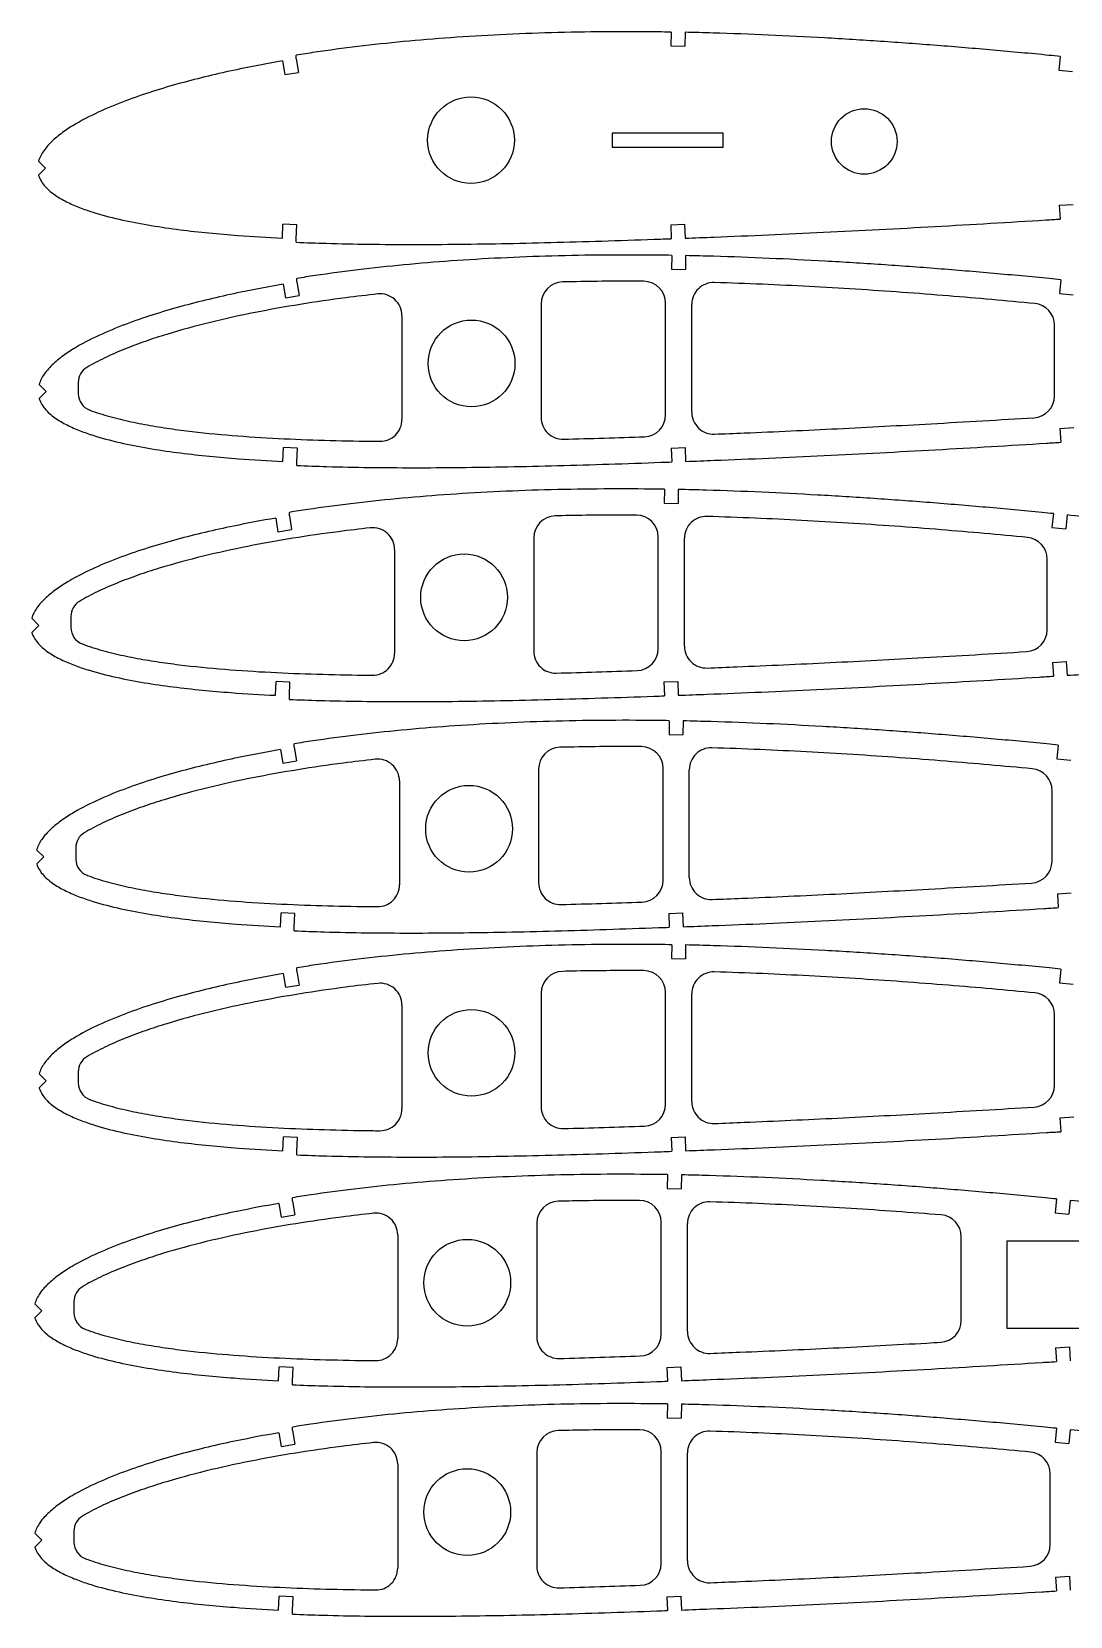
# Model space of a CAD drawing. Header units: millimetres. Extents: x 1 to 808, y 0 to 705.
# Drawn here: x 3.1 to 240.8, y 342.1 to 705 of the extents above; entities that cross this region are included whole.
import ezdxf

# ---------------------------------------------------------------- set-up
doc = ezdxf.new("R2010")
doc.units = ezdxf.units.MM

msp = doc.modelspace()

# ---------------------------------------------------------------- linework, layer by layer
at = {"color": 7, "linetype": 'Continuous', "lineweight": 25}
for p, q in [((149.49, 704.88), (149.43, 701.71)), ((152.66, 704.83), (152.6, 701.65)), ((149.43, 701.71), (152.6, 701.65)), ((60.53, 698.27), (61.05, 695.14)), ((63.66, 698.79), (63.66, 699.6)), ((63.66, 698.79), (64.18, 695.66)), ((238.51, 699.3), (238.2, 696.14)), ((61.05, 695.14), (64.18, 695.66)), ((238.2, 696.14), (241.35, 695.83)), ((161.36, 681.72), (135.96, 681.72)), ((135.96, 681.72), (135.96, 678.54)), ((135.96, 678.54), (161.36, 678.54)), ((161.36, 678.54), (161.36, 681.72)), ((4.69, 675.33), (6.31, 673.72)), ((6.31, 673.72), (4.7, 672.09)), ((238.31, 665.25), (241.48, 665.44)), ((238.31, 665.25), (238.51, 662.08)), ((60.49, 657.7), (60.62, 660.87)), ((63.8, 660.73), (60.62, 660.87)), ((63.66, 657.56), (63.8, 660.73)), ((149.37, 660.75), (152.54, 660.87)), ((149.37, 660.75), (149.49, 657.58)), ((152.54, 660.87), (152.66, 657.7)), ((63.66, 656.76), (63.66, 657.56)), ((149.61, 653.76), (149.55, 650.59)), ((152.78, 653.7), (152.73, 650.53)), ((149.55, 650.59), (152.73, 650.53)), ((60.65, 647.15), (61.17, 644.02)), ((63.78, 647.67), (63.78, 648.48)), ((63.78, 647.67), (64.3, 644.54)), ((238.64, 648.18), (238.32, 645.02)), ((61.17, 644.02), (64.3, 644.54)), ((119.71, 642.67), (119.71, 616.66)), ((148.2, 617.24), (148.2, 642.83)), ((154.2, 617.83), (154.2, 642.54)), ((238.32, 645.02), (241.48, 644.7)), ((87.86, 639.95), (87.86, 616.18)), ((237.22, 621.58), (237.22, 637.76)), ((4.81, 624.2), (6.43, 622.59)), ((13.78, 624.67), (13.78, 622.09)), ((6.43, 622.59), (4.82, 620.97)), ((238.44, 614.12), (241.61, 614.32)), ((238.44, 614.12), (238.63, 610.96)), ((60.61, 606.58), (60.75, 609.75)), ((63.92, 609.61), (60.75, 609.75)), ((63.78, 606.44), (63.92, 609.61)), ((149.49, 609.63), (152.67, 609.75)), ((149.49, 609.63), (149.61, 606.46)), ((152.67, 609.75), (152.78, 606.58)), ((63.78, 605.64), (63.78, 606.44)), ((147.92, 600.2), (147.86, 597.03)), ((151.09, 600.15), (151.04, 596.97)), ((147.86, 597.03), (151.04, 596.97)), ((58.96, 593.59), (59.48, 590.46)), ((62.09, 594.12), (62.09, 594.92)), ((62.09, 594.12), (62.61, 590.98)), ((236.95, 594.62), (236.63, 591.47)), ((236.63, 591.47), (239.79, 591.15)), ((240.11, 594.31), (239.79, 591.15)), ((59.48, 590.46), (62.61, 590.98)), ((118.02, 589.11), (118.02, 563.1)), ((146.51, 563.68), (146.51, 589.27)), ((152.51, 564.27), (152.51, 588.98)), ((86.17, 586.4), (86.17, 562.62)), ((235.53, 568.02), (235.53, 584.2)), ((3.12, 570.65), (4.74, 569.04)), ((12.09, 571.11), (12.09, 568.53)), ((4.74, 569.04), (3.13, 567.41)), ((236.75, 560.57), (239.91, 560.77)), ((236.75, 560.57), (236.94, 557.4)), ((239.91, 560.77), (240.11, 557.6)), ((58.92, 553.02), (59.06, 556.19)), ((62.23, 556.05), (59.06, 556.19)), ((62.09, 552.88), (62.23, 556.05)), ((147.8, 556.08), (150.97, 556.19)), ((147.8, 556.08), (147.92, 552.9)), ((150.97, 556.19), (151.09, 553.02)), ((62.09, 552.09), (62.09, 552.88)), ((149.05, 547.21), (148.99, 544.04)), ((152.22, 547.16), (152.16, 543.98)), ((63.22, 541.12), (63.22, 541.93)), ((63.22, 541.12), (63.74, 537.99)), ((148.99, 544.04), (152.16, 543.98)), ((238.08, 541.63), (237.76, 538.47)), ((60.09, 540.6), (60.61, 537.47)), ((60.61, 537.47), (63.74, 537.99)), ((237.76, 538.47), (240.92, 538.15)), ((87.29, 533.41), (87.29, 509.63)), ((119.14, 536.12), (119.14, 510.11)), ((147.63, 510.69), (147.63, 536.28)), ((153.63, 511.28), (153.63, 535.99)), ((236.65, 515.03), (236.65, 531.21)), ((4.25, 517.65), (5.87, 516.04)), ((5.87, 516.04), (4.26, 514.42)), ((13.22, 518.12), (13.22, 515.54)), ((237.87, 507.58), (241.04, 507.77)), ((237.87, 507.58), (238.07, 504.41)), ((60.05, 500.03), (60.18, 503.2)), ((63.36, 503.06), (60.18, 503.2)), ((63.22, 499.89), (63.36, 503.06)), ((148.93, 503.08), (152.1, 503.2)), ((148.93, 503.08), (149.05, 499.91)), ((152.1, 503.2), (152.22, 500.03)), ((63.22, 499.09), (63.22, 499.89)), ((149.61, 495.91), (149.55, 492.74)), ((152.78, 495.85), (152.73, 492.68)), ((63.78, 489.82), (63.78, 490.63)), ((149.55, 492.74), (152.73, 492.68)), ((238.64, 490.33), (238.32, 487.17)), ((60.65, 489.3), (61.17, 486.17)), ((61.17, 486.17), (64.3, 486.69)), ((63.78, 489.82), (64.3, 486.69)), ((238.32, 487.17), (241.48, 486.85)), ((119.71, 484.82), (119.71, 458.81)), ((148.2, 459.39), (148.2, 484.98)), ((154.2, 459.98), (154.2, 484.69)), ((87.86, 482.1), (87.86, 458.33)), ((237.22, 463.73), (237.22, 479.91)), ((4.81, 466.35), (6.43, 464.74)), ((6.43, 464.74), (4.82, 463.12)), ((13.78, 466.81), (13.78, 464.24)), ((238.44, 456.27), (241.61, 456.47)), ((238.44, 456.27), (238.63, 453.1)), ((60.61, 448.73), (60.75, 451.89)), ((63.92, 451.76), (60.75, 451.89)), ((63.78, 448.59), (63.92, 451.76)), ((149.49, 451.78), (152.67, 451.9)), ((149.49, 451.78), (149.61, 448.61)), ((152.67, 451.9), (152.78, 448.73)), ((63.78, 447.79), (63.78, 448.59)), ((148.63, 443.27), (148.57, 440.09)), ((151.8, 443.21), (151.74, 440.04)), ((148.57, 440.09), (151.74, 440.04)), ((59.67, 436.66), (60.19, 433.53)), ((62.8, 437.18), (62.8, 437.98)), ((62.8, 437.18), (63.32, 434.05)), ((237.66, 437.69), (237.34, 434.53)), ((240.82, 437.37), (240.5, 434.21)), ((60.19, 433.53), (63.32, 434.05)), ((118.73, 432.18), (118.73, 406.17)), ((147.21, 406.75), (147.21, 432.34)), ((153.21, 407.33), (153.21, 432.05)), ((237.34, 434.53), (240.5, 434.21)), ((86.88, 429.46), (86.88, 405.69)), ((215.88, 409.89), (215.88, 429.06)), ((226.3, 428.08), (226.3, 408.08)), ((226.3, 428.08), (267.3, 428.08)), ((3.83, 413.71), (5.45, 412.1)), ((12.8, 414.17), (12.8, 411.6)), ((5.45, 412.1), (3.84, 410.48)), ((226.3, 408.08), (267.3, 408.08)), ((237.45, 403.63), (240.62, 403.83)), ((237.45, 403.63), (237.65, 400.46)), ((240.62, 403.83), (240.82, 400.66)), ((59.63, 396.09), (59.76, 399.25)), ((62.94, 399.12), (59.76, 399.25)), ((148.51, 399.14), (151.68, 399.26)), ((148.51, 399.14), (148.63, 395.97)), ((151.68, 399.26), (151.8, 396.09)), ((62.8, 395.94), (62.94, 399.12)), ((62.8, 395.15), (62.8, 395.94)), ((148.63, 390.76), (148.57, 387.58)), ((151.8, 390.7), (151.74, 387.53)), ((62.8, 384.67), (62.8, 385.47)), ((62.8, 384.67), (63.32, 381.54)), ((148.57, 387.58), (151.74, 387.53)), ((237.66, 385.18), (237.34, 382.02)), ((240.82, 384.86), (240.5, 381.7)), ((59.67, 384.15), (60.19, 381.01)), ((60.19, 381.01), (63.32, 381.54)), ((237.34, 382.02), (240.5, 381.7)), ((118.73, 379.66), (118.73, 353.65)), ((147.21, 354.23), (147.21, 379.83)), ((153.21, 354.82), (153.21, 379.53)), ((86.88, 376.95), (86.88, 353.17)), ((236.24, 358.58), (236.24, 374.75)), ((3.83, 361.2), (5.45, 359.59)), ((5.45, 359.59), (3.84, 357.96)), ((12.8, 361.66), (12.8, 359.08)), ((237.45, 351.12), (240.62, 351.32)), ((237.45, 351.12), (237.65, 347.95)), ((240.62, 351.32), (240.82, 348.15)), ((59.63, 343.57), (59.76, 346.74)), ((62.94, 346.6), (59.76, 346.74)), ((62.8, 343.43), (62.94, 346.6)), ((148.51, 346.63), (151.68, 346.75)), ((148.51, 346.63), (148.63, 343.45)), ((151.68, 346.75), (151.8, 343.57)), ((62.8, 342.64), (62.8, 343.43))]:
    msp.add_line(p, q, dxfattribs=at)
for centre, radius in [((103.66, 680.13), 9.92), ((193.66, 679.84), 7.5), ((103.78, 629.01), 9.93), ((102.09, 575.45), 9.93), ((103.22, 522.46), 9.93), ((103.78, 471.16), 9.92), ((102.8, 418.51), 9.93), ((102.8, 366), 9.92)]:
    msp.add_circle(centre, radius, dxfattribs=at)
for centre, radius, start, end in [((124.71, 642.67), 5, 91.3853, 180), ((143.2, 642.83), 5, 0, 89.6503), ((159.2, 642.54), 5, 88.2972, 180), ((82.86, 639.95), 5, 0, 96.3372), ((232.22, 637.76), 5, 0, 84.5284), ((17.78, 624.67), 4, 121.013, 180), ((17.78, 622.09), 4, 180, 249.0961), ((232.22, 621.58), 5, 273.4985, 0), ((143.2, 617.24), 5, 271.9842, 0), ((159.2, 617.83), 5, 180, 272.2436), ((82.86, 616.18), 5, 269.4387, 0), ((124.71, 616.66), 5, 180, 271.5568), ((123.02, 589.11), 5, 91.3853, 180), ((141.51, 589.27), 5, 0, 89.6503), ((157.51, 588.98), 5, 88.2972, 180), ((81.17, 586.4), 5, 0, 96.3372), ((230.53, 584.2), 5, 0, 84.5284), ((16.09, 571.11), 4, 121.013, 180), ((16.09, 568.53), 4, 180, 249.0961), ((230.53, 568.02), 5, 273.4985, 0), ((81.17, 562.62), 5, 269.4387, 0), ((123.02, 563.1), 5, 180, 271.5568), ((141.51, 563.68), 5, 271.9842, 0), ((157.51, 564.27), 5, 180, 272.2436), ((124.14, 536.12), 5, 91.3853, 180), ((142.63, 536.28), 5, 0, 89.6503), ((158.63, 535.99), 5, 88.2972, 180), ((82.29, 533.41), 5, 0, 96.3372), ((231.65, 531.21), 5, 0, 84.5284), ((17.22, 518.12), 4, 121.013, 180), ((17.22, 515.54), 4, 180, 249.0961), ((231.65, 515.03), 5, 273.4985, 0), ((82.29, 509.63), 5, 269.4387, 0), ((124.14, 510.11), 5, 180, 271.5568), ((142.63, 510.69), 5, 271.9842, 0), ((158.63, 511.28), 5, 180, 272.2436), ((143.2, 484.98), 5, 0, 89.6503), ((82.86, 482.1), 5, 0, 96.3372), ((124.71, 484.82), 5, 91.3853, 180), ((159.2, 484.69), 5, 88.2972, 180), ((232.22, 479.91), 5, 0, 84.5284), ((17.78, 466.81), 4, 121.013, 180), ((17.78, 464.24), 4, 180, 249.0961), ((232.22, 463.73), 5, 273.4985, 0), ((82.86, 458.33), 5, 269.4387, 0), ((124.71, 458.81), 5, 180, 271.5568), ((143.2, 459.39), 5, 271.9842, 0), ((159.2, 459.98), 5, 180, 272.2436), ((123.73, 432.18), 5, 91.3853, 180), ((142.21, 432.34), 5, 0, 89.6503), ((158.21, 432.05), 5, 88.2972, 180), ((81.88, 429.46), 5, 0, 96.3372), ((210.88, 429.06), 5, 0, 85.4236), ((16.8, 414.17), 4, 121.013, 180), ((16.8, 411.6), 4, 180, 249.0961), ((142.21, 406.75), 5, 271.9842, 0), ((158.21, 407.33), 5, 180, 272.2436), ((210.88, 409.89), 5, 273.2564, 0), ((81.88, 405.69), 5, 269.4387, 0), ((123.73, 406.17), 5, 180, 271.5568), ((123.73, 379.66), 5, 91.3853, 180), ((142.21, 379.83), 5, 0, 89.6503), ((81.88, 376.95), 5, 0, 96.3372), ((158.21, 379.53), 5, 88.2972, 180), ((231.24, 374.75), 5, 0, 84.5284), ((16.8, 361.66), 4, 121.013, 180), ((16.8, 359.08), 4, 180, 249.0961), ((231.24, 358.58), 5, 273.4985, 0), ((81.88, 353.17), 5, 269.4387, 0), ((123.73, 353.65), 5, 180, 271.5568), ((142.21, 354.23), 5, 271.9842, 0), ((158.21, 354.82), 5, 180, 272.2436)]:
    msp.add_arc(centre, radius, start, end, dxfattribs=at)
for points, knots in [([(149.49, 704.88), (148.48, 704.9), (143.36, 704.97), (134.22, 704.98), (122.17, 704.77), (110.47, 704.33), (99.15, 703.65), (88.29, 702.75), (77.91, 701.64), (69.75, 700.55), (65.07, 699.83), (63.66, 699.6)], [0.314042, 0.314042, 0.314042, 0.314042, 0.317731, 0.3328573, 0.3476314, 0.3619949, 0.3758904, 0.3892628, 0.4020607, 0.4142353, 0.4194806, 0.4194806, 0.4194806, 0.4194806]), ([(238.51, 699.3), (237.65, 699.39), (232.54, 699.9), (223.14, 700.77), (210.3, 701.84), (197.43, 702.78), (184.58, 703.58), (171.79, 704.22), (161.16, 704.63), (154.79, 704.78), (152.66, 704.83)], [0.2047656, 0.2047656, 0.2047656, 0.2047656, 0.2079495, 0.2236526, 0.2394488, 0.2552737, 0.271062, 0.286749, 0.3023145, 0.3101536, 0.3101536, 0.3101536, 0.3101536]), ([(60.53, 698.27), (57.29, 697.72), (51.88, 696.7), (44.35, 695.04), (37.89, 693.41), (31.51, 691.56), (25.21, 689.43), (19.07, 686.96), (14.14, 684.49), (10.45, 682.14), (7.9, 680.12), (5.83, 677.87), (4.93, 676.16), (4.69, 675.33)], [0.42353543, 0.42353543, 0.42353543, 0.42353543, 0.43562527, 0.44380448, 0.4519837, 0.46016291, 0.46834212, 0.47652133, 0.48470054, 0.48879014, 0.49287975, 0.49696936, 0.50053246, 0.50053246, 0.50053246, 0.50053246]), ([(4.7, 672.09), (4.7, 672.08), (5, 671.13), (6.11, 669.39), (8.59, 667.39), (11.42, 665.81), (14.44, 664.54), (18.6, 663.13), (23.95, 661.78), (30.48, 660.55), (37.06, 659.6), (43.68, 658.87), (51.49, 658.2), (57.09, 657.87), (60.49, 657.7)], [0.50509214, 0.50509214, 0.50509214, 0.50509214, 0.50514857, 0.50923817, 0.51332778, 0.51741738, 0.52150699, 0.52559659, 0.5337758, 0.54195501, 0.55013423, 0.55831344, 0.56649265, 0.57899515, 0.57899515, 0.57899515, 0.57899515]), ([(152.66, 657.7), (154.86, 657.78), (161.22, 658.03), (171.79, 658.45), (184.39, 659.03), (197.1, 659.67), (209.83, 660.37), (222.55, 661.1), (232.1, 661.68), (237.42, 662.01), (238.51, 662.08)], [0.6919612, 0.6919612, 0.6919612, 0.6919612, 0.700055, 0.7153339, 0.7308256, 0.7464236, 0.7620645, 0.7776851, 0.7932212, 0.7972414, 0.7972414, 0.7972414, 0.7972414]), ([(63.66, 656.76), (65.95, 656.67), (71.47, 656.48), (80.37, 656.3), (90.52, 656.24), (101.11, 656.3), (112.11, 656.47), (123.47, 656.74), (135.16, 657.08), (143.87, 657.38), (148.67, 657.55), (149.49, 657.58)], [0.5829305, 0.5829305, 0.5829305, 0.5829305, 0.5913647, 0.603208, 0.6156469, 0.6286346, 0.642124, 0.6560641, 0.6704028, 0.6850851, 0.6880728, 0.6880728, 0.6880728, 0.6880728]), ([(149.61, 653.76), (148.61, 653.78), (143.49, 653.84), (134.34, 653.86), (122.3, 653.65), (110.59, 653.2), (99.28, 652.53), (88.41, 651.63), (78.03, 650.51), (69.88, 649.43), (65.19, 648.7), (63.78, 648.48)], [0.314042, 0.314042, 0.314042, 0.314042, 0.317731, 0.3328573, 0.3476314, 0.3619949, 0.3758904, 0.3892628, 0.4020607, 0.4142353, 0.4194806, 0.4194806, 0.4194806, 0.4194806]), ([(238.64, 648.18), (237.78, 648.27), (232.66, 648.77), (223.26, 649.65), (210.43, 650.72), (197.56, 651.66), (184.71, 652.46), (171.92, 653.1), (161.29, 653.5), (154.92, 653.66), (152.78, 653.7)], [0.2047656, 0.2047656, 0.2047656, 0.2047656, 0.2079495, 0.2236526, 0.2394488, 0.2552737, 0.271062, 0.286749, 0.3023145, 0.3101536, 0.3101536, 0.3101536, 0.3101536]), ([(60.65, 647.15), (57.42, 646.6), (52.01, 645.58), (44.47, 643.91), (38.02, 642.29), (31.63, 640.43), (25.34, 638.31), (19.19, 635.83), (14.26, 633.37), (10.58, 631.02), (8.03, 629), (5.95, 626.75), (5.05, 625.03), (4.81, 624.2)], [0.42353543, 0.42353543, 0.42353543, 0.42353543, 0.43562527, 0.44380448, 0.4519837, 0.46016291, 0.46834212, 0.47652133, 0.48470054, 0.48879014, 0.49287975, 0.49696936, 0.50053246, 0.50053246, 0.50053246, 0.50053246]), ([(143.23, 647.83), (138.1, 647.86), (131.88, 647.83), (125.67, 647.69), (124.59, 647.67)], [0.3218142, 0.3218142, 0.3218142, 0.3218142, 0.34084465, 0.3448663, 0.3448663, 0.3448663, 0.3448663]), ([(232.7, 642.73), (226.12, 643.36), (212.45, 644.57), (191.68, 646.07), (173.79, 647.03), (163.02, 647.43), (159.35, 647.54)], [0.21137482, 0.21137482, 0.21137482, 0.21137482, 0.23574276, 0.26201823, 0.28829371, 0.30189966, 0.30189966, 0.30189966, 0.30189966]), ([(82.31, 644.92), (79.87, 644.65), (73.95, 643.94), (64.57, 642.58), (54.22, 640.74), (43.99, 638.5), (35.63, 636.23), (29.11, 634.1), (24.35, 632.33), (19.82, 630.35), (17.01, 628.87), (15.72, 628.09)], [0.39740659, 0.39740659, 0.39740659, 0.39740659, 0.40653334, 0.41967107, 0.43280881, 0.44594655, 0.45908428, 0.46565315, 0.47222202, 0.47879089, 0.48516569, 0.48516569, 0.48516569, 0.48516569]), ([(4.82, 620.97), (4.83, 620.96), (5.12, 620.01), (6.23, 618.27), (8.71, 616.26), (11.55, 614.69), (14.57, 613.42), (18.73, 612.01), (24.08, 610.65), (30.6, 609.42), (37.19, 608.48), (43.8, 607.75), (51.61, 607.08), (57.22, 606.74), (60.61, 606.58)], [0.50509214, 0.50509214, 0.50509214, 0.50509214, 0.50514857, 0.50923817, 0.51332778, 0.51741738, 0.52150699, 0.52559659, 0.5337758, 0.54195501, 0.55013423, 0.55831344, 0.56649265, 0.57899515, 0.57899515, 0.57899515, 0.57899515]), ([(16.36, 618.35), (16.38, 618.34), (17.12, 618.06), (19.4, 617.27), (23.37, 616.18), (28.34, 615.13), (33.41, 614.27), (40.28, 613.33), (48.98, 612.48), (59.51, 611.8), (70.1, 611.39), (77.88, 611.23), (82.12, 611.19), (82.81, 611.18)], [0.52139464, 0.52139464, 0.52139464, 0.52139464, 0.52148853, 0.52477297, 0.53134184, 0.5379107, 0.54447957, 0.55104844, 0.56418618, 0.57732391, 0.59046165, 0.60359939, 0.6061677, 0.6061677, 0.6061677, 0.6061677]), ([(159.39, 612.83), (161.66, 612.92), (171.06, 613.3), (187.57, 614.04), (209.69, 615.23), (224.67, 616.11), (232.52, 616.59)], [0.70034653, 0.70034653, 0.70034653, 0.70034653, 0.70870128, 0.73497675, 0.76125223, 0.79019245, 0.79019245, 0.79019245, 0.79019245]), ([(152.78, 606.58), (154.99, 606.66), (161.34, 606.9), (171.91, 607.33), (184.52, 607.91), (197.22, 608.55), (209.96, 609.25), (222.67, 609.98), (232.23, 610.56), (237.54, 610.89), (238.63, 610.96)], [0.6919612, 0.6919612, 0.6919612, 0.6919612, 0.700055, 0.7153339, 0.7308256, 0.7464236, 0.7620645, 0.7776851, 0.7932212, 0.7972414, 0.7972414, 0.7972414, 0.7972414]), ([(63.78, 605.64), (66.08, 605.55), (71.59, 605.36), (80.5, 605.18), (90.64, 605.12), (101.23, 605.18), (112.23, 605.35), (123.6, 605.61), (135.29, 605.96), (143.99, 606.26), (148.8, 606.43), (149.61, 606.46)], [0.5829305, 0.5829305, 0.5829305, 0.5829305, 0.5913647, 0.603208, 0.6156469, 0.6286346, 0.642124, 0.6560641, 0.6704028, 0.6850851, 0.6880728, 0.6880728, 0.6880728, 0.6880728]), ([(147.92, 600.2), (146.91, 600.22), (141.79, 600.29), (132.65, 600.3), (120.6, 600.09), (108.9, 599.65), (97.59, 598.97), (86.72, 598.07), (76.34, 596.96), (68.19, 595.87), (63.5, 595.15), (62.09, 594.92)], [0.314042, 0.314042, 0.314042, 0.314042, 0.317731, 0.3328573, 0.3476314, 0.3619949, 0.3758904, 0.3892628, 0.4020607, 0.4142353, 0.4194806, 0.4194806, 0.4194806, 0.4194806]), ([(236.95, 594.62), (236.09, 594.71), (230.97, 595.22), (221.57, 596.09), (208.73, 597.16), (195.86, 598.1), (183.01, 598.9), (170.23, 599.54), (159.59, 599.95), (153.23, 600.11), (151.09, 600.15)], [0.2047656, 0.2047656, 0.2047656, 0.2047656, 0.2079495, 0.2236526, 0.2394488, 0.2552737, 0.271062, 0.286749, 0.3023145, 0.3101536, 0.3101536, 0.3101536, 0.3101536]), ([(58.96, 593.59), (55.72, 593.04), (50.32, 592.02), (42.78, 590.36), (36.33, 588.73), (29.94, 586.88), (23.65, 584.75), (17.5, 582.28), (12.57, 579.81), (8.89, 577.46), (6.34, 575.44), (4.26, 573.19), (3.36, 571.48), (3.12, 570.65)], [0.42353543, 0.42353543, 0.42353543, 0.42353543, 0.43562527, 0.44380448, 0.4519837, 0.46016291, 0.46834212, 0.47652133, 0.48470054, 0.48879014, 0.49287975, 0.49696936, 0.50053246, 0.50053246, 0.50053246, 0.50053246]), ([(141.54, 594.27), (136.4, 594.31), (130.19, 594.27), (123.98, 594.14), (122.9, 594.11)], [0.3218142, 0.3218142, 0.3218142, 0.3218142, 0.34084465, 0.3448663, 0.3448663, 0.3448663, 0.3448663]), ([(231, 589.18), (224.43, 589.81), (210.76, 591.02), (189.99, 592.52), (172.09, 593.47), (161.33, 593.87), (157.65, 593.98)], [0.21137482, 0.21137482, 0.21137482, 0.21137482, 0.23574276, 0.26201823, 0.28829371, 0.30189966, 0.30189966, 0.30189966, 0.30189966]), ([(344.63, 580), (342.07, 580.43), (336.27, 581.41), (327.05, 582.91), (316.81, 584.51), (306.09, 586.11), (294.94, 587.7), (283.4, 589.26), (271.52, 590.78), (259.35, 592.23), (248.84, 593.4), (242.4, 594.07), (240.11, 594.31)], [0.0716548, 0.0716548, 0.0716548, 0.0716548, 0.0811828, 0.0932621, 0.1059726, 0.1192627, 0.1330762, 0.1473568, 0.162046, 0.1770824, 0.1924049, 0.2008773, 0.2008773, 0.2008773, 0.2008773]), ([(80.61, 591.37), (78.18, 591.1), (72.26, 590.39), (62.88, 589.03), (52.53, 587.18), (42.3, 584.94), (33.94, 582.67), (27.42, 580.55), (22.66, 578.77), (18.13, 576.8), (15.32, 575.31), (14.03, 574.54)], [0.39740659, 0.39740659, 0.39740659, 0.39740659, 0.40653334, 0.41967107, 0.43280881, 0.44594655, 0.45908428, 0.46565315, 0.47222202, 0.47879089, 0.48516569, 0.48516569, 0.48516569, 0.48516569]), ([(3.13, 567.41), (3.13, 567.4), (3.43, 566.45), (4.54, 564.71), (7.02, 562.71), (9.86, 561.14), (12.88, 559.86), (17.04, 558.45), (22.39, 557.1), (28.91, 555.87), (35.5, 554.92), (42.11, 554.19), (49.92, 553.52), (55.53, 553.19), (58.92, 553.02)], [0.50509214, 0.50509214, 0.50509214, 0.50509214, 0.50514857, 0.50923817, 0.51332778, 0.51741738, 0.52150699, 0.52559659, 0.5337758, 0.54195501, 0.55013423, 0.55831344, 0.56649265, 0.57899515, 0.57899515, 0.57899515, 0.57899515]), ([(14.66, 564.8), (14.69, 564.79), (15.43, 564.5), (17.7, 563.71), (21.68, 562.63), (26.64, 561.57), (31.72, 560.71), (38.59, 559.78), (47.28, 558.92), (57.82, 558.25), (68.41, 557.83), (76.18, 557.68), (80.42, 557.63), (81.12, 557.62)], [0.52139464, 0.52139464, 0.52139464, 0.52139464, 0.52148853, 0.52477297, 0.53134184, 0.5379107, 0.54447957, 0.55104844, 0.56418618, 0.57732391, 0.59046165, 0.60359939, 0.6061677, 0.6061677, 0.6061677, 0.6061677]), ([(157.7, 559.27), (159.97, 559.36), (169.37, 559.74), (185.88, 560.49), (208, 561.67), (222.98, 562.55), (230.83, 563.03)], [0.70034653, 0.70034653, 0.70034653, 0.70034653, 0.70870128, 0.73497675, 0.76125223, 0.79019245, 0.79019245, 0.79019245, 0.79019245]), ([(240.11, 557.6), (242.14, 557.72), (248.3, 558.11), (258.5, 558.77), (270.63, 559.57), (282.48, 560.36), (294.01, 561.14), (305.17, 561.91), (315.91, 562.66), (325.95, 563.36), (332.39, 563.82), (335.41, 564.04)], [0.8011298, 0.8011298, 0.8011298, 0.8011298, 0.8086097, 0.8237868, 0.8386904, 0.8532584, 0.8674312, 0.8811492, 0.8943553, 0.9069945, 0.9181103, 0.9181103, 0.9181103, 0.9181103]), ([(151.09, 553.02), (153.29, 553.1), (159.65, 553.35), (170.22, 553.77), (182.83, 554.35), (195.53, 554.99), (208.27, 555.69), (220.98, 556.42), (230.54, 557), (235.85, 557.33), (236.94, 557.4)], [0.6919612, 0.6919612, 0.6919612, 0.6919612, 0.700055, 0.7153339, 0.7308256, 0.7464236, 0.7620645, 0.7776851, 0.7932212, 0.7972414, 0.7972414, 0.7972414, 0.7972414]), ([(62.09, 552.09), (64.39, 551.99), (69.9, 551.8), (78.8, 551.62), (88.95, 551.56), (99.54, 551.62), (110.54, 551.79), (121.91, 552.06), (133.59, 552.4), (142.3, 552.7), (147.11, 552.87), (147.92, 552.9)], [0.5829305, 0.5829305, 0.5829305, 0.5829305, 0.5913647, 0.603208, 0.6156469, 0.6286346, 0.642124, 0.6560641, 0.6704028, 0.6850851, 0.6880728, 0.6880728, 0.6880728, 0.6880728]), ([(149.05, 547.21), (148.04, 547.23), (142.92, 547.3), (133.78, 547.31), (121.73, 547.1), (110.03, 546.65), (98.72, 545.98), (87.85, 545.08), (77.47, 543.97), (69.32, 542.88), (64.63, 542.15), (63.22, 541.93)], [0.314042, 0.314042, 0.314042, 0.314042, 0.317731, 0.3328573, 0.3476314, 0.3619949, 0.3758904, 0.3892628, 0.4020607, 0.4142353, 0.4194806, 0.4194806, 0.4194806, 0.4194806]), ([(238.08, 541.63), (237.21, 541.72), (232.1, 542.22), (222.7, 543.1), (209.86, 544.17), (196.99, 545.11), (184.14, 545.91), (171.35, 546.55), (160.72, 546.95), (154.35, 547.11), (152.22, 547.16)], [0.2047656, 0.2047656, 0.2047656, 0.2047656, 0.2079495, 0.2236526, 0.2394488, 0.2552737, 0.271062, 0.286749, 0.3023145, 0.3101536, 0.3101536, 0.3101536, 0.3101536]), ([(142.66, 541.28), (137.53, 541.31), (131.32, 541.28), (125.11, 541.14), (124.02, 541.12)], [0.3218142, 0.3218142, 0.3218142, 0.3218142, 0.34084465, 0.3448663, 0.3448663, 0.3448663, 0.3448663]), ([(232.13, 536.19), (225.56, 536.81), (211.89, 538.02), (191.11, 539.52), (173.22, 540.48), (162.45, 540.88), (158.78, 540.99)], [0.21137482, 0.21137482, 0.21137482, 0.21137482, 0.23574276, 0.26201823, 0.28829371, 0.30189966, 0.30189966, 0.30189966, 0.30189966]), ([(60.09, 540.6), (56.85, 540.05), (51.44, 539.03), (43.91, 537.36), (37.46, 535.74), (31.07, 533.89), (24.77, 531.76), (18.63, 529.28), (13.7, 526.82), (10.01, 524.47), (7.46, 522.45), (5.39, 520.2), (4.49, 518.49), (4.25, 517.65)], [0.42353543, 0.42353543, 0.42353543, 0.42353543, 0.43562527, 0.44380448, 0.4519837, 0.46016291, 0.46834212, 0.47652133, 0.48470054, 0.48879014, 0.49287975, 0.49696936, 0.50053246, 0.50053246, 0.50053246, 0.50053246]), ([(81.74, 538.37), (79.31, 538.1), (73.38, 537.39), (64.01, 536.03), (53.66, 534.19), (43.43, 531.95), (35.07, 529.68), (28.55, 527.55), (23.78, 525.78), (19.26, 523.8), (16.45, 522.32), (15.16, 521.54)], [0.39740659, 0.39740659, 0.39740659, 0.39740659, 0.40653334, 0.41967107, 0.43280881, 0.44594655, 0.45908428, 0.46565315, 0.47222202, 0.47879089, 0.48516569, 0.48516569, 0.48516569, 0.48516569]), ([(4.26, 514.42), (4.26, 514.41), (4.56, 513.46), (5.67, 511.72), (8.15, 509.71), (10.99, 508.14), (14, 506.87), (18.16, 505.46), (23.51, 504.1), (30.04, 502.87), (36.62, 501.93), (43.24, 501.2), (51.05, 500.53), (56.65, 500.19), (60.05, 500.03)], [0.50509214, 0.50509214, 0.50509214, 0.50509214, 0.50514857, 0.50923817, 0.51332778, 0.51741738, 0.52150699, 0.52559659, 0.5337758, 0.54195501, 0.55013423, 0.55831344, 0.56649265, 0.57899515, 0.57899515, 0.57899515, 0.57899515]), ([(15.79, 511.8), (15.81, 511.8), (16.56, 511.51), (18.83, 510.72), (22.81, 509.63), (27.77, 508.58), (32.85, 507.72), (39.71, 506.79), (48.41, 505.93), (58.95, 505.25), (69.54, 504.84), (77.31, 504.68), (81.55, 504.64), (82.25, 504.63)], [0.52139464, 0.52139464, 0.52139464, 0.52139464, 0.52148853, 0.52477297, 0.53134184, 0.5379107, 0.54447957, 0.55104844, 0.56418618, 0.57732391, 0.59046165, 0.60359939, 0.6061677, 0.6061677, 0.6061677, 0.6061677]), ([(158.83, 506.28), (161.1, 506.37), (170.5, 506.75), (187.01, 507.49), (209.12, 508.68), (224.11, 509.56), (231.96, 510.04)], [0.70034653, 0.70034653, 0.70034653, 0.70034653, 0.70870128, 0.73497675, 0.76125223, 0.79019245, 0.79019245, 0.79019245, 0.79019245]), ([(152.22, 500.03), (154.42, 500.11), (160.78, 500.35), (171.35, 500.78), (183.96, 501.36), (196.66, 502), (209.39, 502.7), (222.11, 503.43), (231.67, 504.01), (236.98, 504.34), (238.07, 504.41)], [0.6919612, 0.6919612, 0.6919612, 0.6919612, 0.700055, 0.7153339, 0.7308256, 0.7464236, 0.7620645, 0.7776851, 0.7932212, 0.7972414, 0.7972414, 0.7972414, 0.7972414]), ([(63.22, 499.09), (65.51, 499), (71.03, 498.81), (79.93, 498.63), (90.08, 498.57), (100.67, 498.63), (111.67, 498.8), (123.03, 499.06), (134.72, 499.41), (143.43, 499.71), (148.23, 499.88), (149.05, 499.91)], [0.5829305, 0.5829305, 0.5829305, 0.5829305, 0.5913647, 0.603208, 0.6156469, 0.6286346, 0.642124, 0.6560641, 0.6704028, 0.6850851, 0.6880728, 0.6880728, 0.6880728, 0.6880728]), ([(149.61, 495.91), (148.61, 495.93), (143.49, 495.99), (134.34, 496.01), (122.3, 495.8), (110.59, 495.35), (99.28, 494.68), (88.41, 493.78), (78.03, 492.66), (69.88, 491.58), (65.19, 490.85), (63.78, 490.63)], [0.314042, 0.314042, 0.314042, 0.314042, 0.317731, 0.3328573, 0.3476314, 0.3619949, 0.3758904, 0.3892628, 0.4020607, 0.4142353, 0.4194806, 0.4194806, 0.4194806, 0.4194806]), ([(238.64, 490.33), (237.78, 490.42), (232.66, 490.92), (223.26, 491.8), (210.43, 492.87), (197.56, 493.81), (184.71, 494.61), (171.92, 495.25), (161.29, 495.65), (154.92, 495.81), (152.78, 495.85)], [0.2047656, 0.2047656, 0.2047656, 0.2047656, 0.2079495, 0.2236526, 0.2394488, 0.2552737, 0.271062, 0.286749, 0.3023145, 0.3101536, 0.3101536, 0.3101536, 0.3101536]), ([(143.23, 489.98), (138.1, 490.01), (131.88, 489.97), (125.67, 489.84), (124.59, 489.81)], [0.3218142, 0.3218142, 0.3218142, 0.3218142, 0.34084465, 0.3448663, 0.3448663, 0.3448663, 0.3448663]), ([(60.65, 489.3), (57.42, 488.74), (52.01, 487.73), (44.47, 486.06), (38.02, 484.43), (31.63, 482.58), (25.34, 480.46), (19.19, 477.98), (14.26, 475.52), (10.58, 473.17), (8.03, 471.15), (5.95, 468.9), (5.05, 467.18), (4.81, 466.35)], [0.42353543, 0.42353543, 0.42353543, 0.42353543, 0.43562527, 0.44380448, 0.4519837, 0.46016291, 0.46834212, 0.47652133, 0.48470054, 0.48879014, 0.49287975, 0.49696936, 0.50053246, 0.50053246, 0.50053246, 0.50053246]), ([(82.31, 487.07), (79.87, 486.8), (73.95, 486.09), (64.57, 484.73), (54.22, 482.89), (43.99, 480.65), (35.63, 478.38), (29.11, 476.25), (24.35, 474.48), (19.82, 472.5), (17.01, 471.02), (15.72, 470.24)], [0.39740659, 0.39740659, 0.39740659, 0.39740659, 0.40653334, 0.41967107, 0.43280881, 0.44594655, 0.45908428, 0.46565315, 0.47222202, 0.47879089, 0.48516569, 0.48516569, 0.48516569, 0.48516569]), ([(232.7, 484.88), (226.12, 485.51), (212.45, 486.72), (191.68, 488.22), (173.79, 489.18), (163.02, 489.58), (159.35, 489.68)], [0.21137482, 0.21137482, 0.21137482, 0.21137482, 0.23574276, 0.26201823, 0.28829371, 0.30189966, 0.30189966, 0.30189966, 0.30189966]), ([(4.82, 463.12), (4.83, 463.1), (5.12, 462.16), (6.23, 460.42), (8.71, 458.41), (11.55, 456.84), (14.57, 455.57), (18.73, 454.16), (24.08, 452.8), (30.6, 451.57), (37.19, 450.63), (43.8, 449.89), (51.61, 449.23), (57.22, 448.89), (60.61, 448.73)], [0.50509214, 0.50509214, 0.50509214, 0.50509214, 0.50514857, 0.50923817, 0.51332778, 0.51741738, 0.52150699, 0.52559659, 0.5337758, 0.54195501, 0.55013423, 0.55831344, 0.56649265, 0.57899515, 0.57899515, 0.57899515, 0.57899515]), ([(16.36, 460.5), (16.38, 460.49), (17.12, 460.21), (19.4, 459.42), (23.37, 458.33), (28.34, 457.28), (33.41, 456.42), (40.28, 455.48), (48.98, 454.63), (59.51, 453.95), (70.1, 453.54), (77.88, 453.38), (82.12, 453.33), (82.81, 453.33)], [0.52139464, 0.52139464, 0.52139464, 0.52139464, 0.52148853, 0.52477297, 0.53134184, 0.5379107, 0.54447957, 0.55104844, 0.56418618, 0.57732391, 0.59046165, 0.60359939, 0.6061677, 0.6061677, 0.6061677, 0.6061677]), ([(159.39, 454.98), (161.66, 455.07), (171.06, 455.45), (187.57, 456.19), (209.69, 457.38), (224.67, 458.26), (232.52, 458.74)], [0.70034653, 0.70034653, 0.70034653, 0.70034653, 0.70870128, 0.73497675, 0.76125223, 0.79019245, 0.79019245, 0.79019245, 0.79019245]), ([(152.78, 448.73), (154.99, 448.81), (161.34, 449.05), (171.91, 449.47), (184.52, 450.06), (197.22, 450.7), (209.96, 451.39), (222.67, 452.13), (232.23, 452.71), (237.54, 453.04), (238.63, 453.1)], [0.6919612, 0.6919612, 0.6919612, 0.6919612, 0.700055, 0.7153339, 0.7308256, 0.7464236, 0.7620645, 0.7776851, 0.7932212, 0.7972414, 0.7972414, 0.7972414, 0.7972414]), ([(63.78, 447.79), (66.08, 447.7), (71.59, 447.51), (80.5, 447.33), (90.64, 447.27), (101.23, 447.33), (112.23, 447.5), (123.6, 447.76), (135.29, 448.11), (143.99, 448.4), (148.8, 448.58), (149.61, 448.61)], [0.5829305, 0.5829305, 0.5829305, 0.5829305, 0.5913647, 0.603208, 0.6156469, 0.6286346, 0.642124, 0.6560641, 0.6704028, 0.6850851, 0.6880728, 0.6880728, 0.6880728, 0.6880728]), ([(148.63, 443.27), (147.62, 443.28), (142.5, 443.35), (133.36, 443.37), (121.31, 443.16), (109.61, 442.71), (98.3, 442.03), (87.43, 441.14), (77.05, 440.02), (68.9, 438.93), (64.21, 438.21), (62.8, 437.98)], [0.314042, 0.314042, 0.314042, 0.314042, 0.317731, 0.3328573, 0.3476314, 0.3619949, 0.3758904, 0.3892628, 0.4020607, 0.4142353, 0.4194806, 0.4194806, 0.4194806, 0.4194806]), ([(237.66, 437.69), (236.79, 437.78), (231.68, 438.28), (222.28, 439.16), (209.44, 440.23), (196.57, 441.17), (183.72, 441.96), (170.94, 442.61), (160.3, 443.01), (153.93, 443.17), (151.8, 443.21)], [0.2047656, 0.2047656, 0.2047656, 0.2047656, 0.2079495, 0.2236526, 0.2394488, 0.2552737, 0.271062, 0.286749, 0.3023145, 0.3101536, 0.3101536, 0.3101536, 0.3101536]), ([(59.67, 436.66), (56.43, 436.1), (51.03, 435.09), (43.49, 433.42), (37.04, 431.79), (30.65, 429.94), (24.36, 427.82), (18.21, 425.34), (13.28, 422.88), (9.6, 420.52), (7.05, 418.51), (4.97, 416.26), (4.07, 414.54), (3.83, 413.71)], [0.42353543, 0.42353543, 0.42353543, 0.42353543, 0.43562527, 0.44380448, 0.4519837, 0.46016291, 0.46834212, 0.47652133, 0.48470054, 0.48879014, 0.49287975, 0.49696936, 0.50053246, 0.50053246, 0.50053246, 0.50053246]), ([(142.24, 437.34), (137.11, 437.37), (130.9, 437.33), (124.69, 437.2), (123.6, 437.17)], [0.3218142, 0.3218142, 0.3218142, 0.3218142, 0.34084465, 0.3448663, 0.3448663, 0.3448663, 0.3448663]), ([(211.27, 434.04), (204.42, 434.59), (190.46, 435.59), (172.8, 436.54), (162.03, 436.93), (158.36, 437.04)], [0.23661771, 0.23661771, 0.23661771, 0.23661771, 0.26201823, 0.28829371, 0.30189966, 0.30189966, 0.30189966, 0.30189966]), ([(345.33, 423.06), (342.78, 423.5), (336.98, 424.47), (327.76, 425.98), (317.52, 427.58), (306.8, 429.18), (295.65, 430.77), (284.11, 432.33), (272.23, 433.84), (260.05, 435.3), (249.55, 436.46), (243.11, 437.14), (240.82, 437.37)], [0.0716548, 0.0716548, 0.0716548, 0.0716548, 0.0811828, 0.0932621, 0.1059726, 0.1192627, 0.1330762, 0.1473568, 0.162046, 0.1770824, 0.1924049, 0.2008773, 0.2008773, 0.2008773, 0.2008773]), ([(81.32, 434.43), (78.89, 434.16), (72.96, 433.45), (63.59, 432.09), (53.24, 430.25), (43.01, 428), (34.65, 425.74), (28.13, 423.61), (23.36, 421.84), (18.84, 419.86), (16.03, 418.38), (14.74, 417.6)], [0.39740659, 0.39740659, 0.39740659, 0.39740659, 0.40653334, 0.41967107, 0.43280881, 0.44594655, 0.45908428, 0.46565315, 0.47222202, 0.47879089, 0.48516569, 0.48516569, 0.48516569, 0.48516569]), ([(3.84, 410.48), (3.84, 410.46), (4.14, 409.52), (5.25, 407.77), (7.73, 405.77), (10.57, 404.2), (13.58, 402.93), (17.74, 401.52), (23.09, 400.16), (29.62, 398.93), (36.2, 397.99), (42.82, 397.25), (50.63, 396.59), (56.24, 396.25), (59.63, 396.09)], [0.50509214, 0.50509214, 0.50509214, 0.50509214, 0.50514857, 0.50923817, 0.51332778, 0.51741738, 0.52150699, 0.52559659, 0.5337758, 0.54195501, 0.55013423, 0.55831344, 0.56649265, 0.57899515, 0.57899515, 0.57899515, 0.57899515]), ([(15.37, 407.86), (15.39, 407.85), (16.14, 407.57), (18.41, 406.78), (22.39, 405.69), (27.35, 404.64), (32.43, 403.78), (39.29, 402.84), (47.99, 401.99), (58.53, 401.31), (69.12, 400.9), (76.89, 400.74), (81.13, 400.69), (81.83, 400.69)], [0.52139464, 0.52139464, 0.52139464, 0.52139464, 0.52148853, 0.52477297, 0.53134184, 0.5379107, 0.54447957, 0.55104844, 0.56418618, 0.57732391, 0.59046165, 0.60359939, 0.6061677, 0.6061677, 0.6061677, 0.6061677]), ([(158.41, 402.34), (160.68, 402.43), (170.08, 402.81), (186.59, 403.55), (201.91, 404.37), (210.1, 404.83), (211.16, 404.89)], [0.70034653, 0.70034653, 0.70034653, 0.70034653, 0.70870128, 0.73497675, 0.76125223, 0.76515664, 0.76515664, 0.76515664, 0.76515664]), ([(151.8, 396.09), (154, 396.17), (160.36, 396.41), (170.93, 396.83), (183.54, 397.41), (196.24, 398.06), (208.97, 398.75), (221.69, 399.49), (231.25, 400.07), (236.56, 400.4), (237.65, 400.46)], [0.6919612, 0.6919612, 0.6919612, 0.6919612, 0.700055, 0.7153339, 0.7308256, 0.7464236, 0.7620645, 0.7776851, 0.7932212, 0.7972414, 0.7972414, 0.7972414, 0.7972414]), ([(62.8, 395.15), (65.09, 395.05), (70.61, 394.87), (79.51, 394.69), (89.66, 394.63), (100.25, 394.69), (111.25, 394.86), (122.61, 395.12), (134.3, 395.46), (143.01, 395.76), (147.82, 395.94), (148.63, 395.97)], [0.5829305, 0.5829305, 0.5829305, 0.5829305, 0.5913647, 0.603208, 0.6156469, 0.6286346, 0.642124, 0.6560641, 0.6704028, 0.6850851, 0.6880728, 0.6880728, 0.6880728, 0.6880728]), ([(148.63, 390.76), (147.62, 390.77), (142.5, 390.84), (133.36, 390.86), (121.31, 390.64), (109.61, 390.2), (98.3, 389.52), (87.43, 388.62), (77.05, 387.51), (68.9, 386.42), (64.21, 385.7), (62.8, 385.47)], [0.314042, 0.314042, 0.314042, 0.314042, 0.317731, 0.3328573, 0.3476314, 0.3619949, 0.3758904, 0.3892628, 0.4020607, 0.4142353, 0.4194806, 0.4194806, 0.4194806, 0.4194806]), ([(237.66, 385.18), (236.79, 385.26), (231.68, 385.77), (222.28, 386.64), (209.44, 387.71), (196.57, 388.65), (183.72, 389.45), (170.94, 390.09), (160.3, 390.5), (153.93, 390.66), (151.8, 390.7)], [0.2047656, 0.2047656, 0.2047656, 0.2047656, 0.2079495, 0.2236526, 0.2394488, 0.2552737, 0.271062, 0.286749, 0.3023145, 0.3101536, 0.3101536, 0.3101536, 0.3101536]), ([(142.24, 384.83), (137.11, 384.86), (130.9, 384.82), (124.69, 384.69), (123.6, 384.66)], [0.3218142, 0.3218142, 0.3218142, 0.3218142, 0.34084465, 0.3448663, 0.3448663, 0.3448663, 0.3448663]), ([(345.33, 370.55), (342.78, 370.99), (336.98, 371.96), (327.76, 373.46), (317.52, 375.06), (306.8, 376.67), (295.65, 378.25), (284.11, 379.81), (272.23, 381.33), (260.05, 382.78), (249.55, 383.95), (243.11, 384.62), (240.82, 384.86)], [0.0716548, 0.0716548, 0.0716548, 0.0716548, 0.0811828, 0.0932621, 0.1059726, 0.1192627, 0.1330762, 0.1473568, 0.162046, 0.1770824, 0.1924049, 0.2008773, 0.2008773, 0.2008773, 0.2008773]), ([(59.67, 384.15), (56.43, 383.59), (51.03, 382.57), (43.49, 380.91), (37.04, 379.28), (30.65, 377.43), (24.36, 375.31), (18.21, 372.83), (13.28, 370.36), (9.6, 368.01), (7.05, 366), (4.97, 363.74), (4.07, 362.03), (3.83, 361.2)], [0.42353543, 0.42353543, 0.42353543, 0.42353543, 0.43562527, 0.44380448, 0.4519837, 0.46016291, 0.46834212, 0.47652133, 0.48470054, 0.48879014, 0.49287975, 0.49696936, 0.50053246, 0.50053246, 0.50053246, 0.50053246]), ([(81.32, 381.92), (78.89, 381.65), (72.96, 380.94), (63.59, 379.58), (53.24, 377.73), (43.01, 375.49), (34.65, 373.22), (28.13, 371.1), (23.36, 369.32), (18.84, 367.35), (16.03, 365.86), (14.74, 365.09)], [0.39740659, 0.39740659, 0.39740659, 0.39740659, 0.40653334, 0.41967107, 0.43280881, 0.44594655, 0.45908428, 0.46565315, 0.47222202, 0.47879089, 0.48516569, 0.48516569, 0.48516569, 0.48516569]), ([(231.71, 379.73), (225.14, 380.36), (211.47, 381.57), (190.69, 383.07), (172.8, 384.02), (162.03, 384.42), (158.36, 384.53)], [0.21137482, 0.21137482, 0.21137482, 0.21137482, 0.23574276, 0.26201823, 0.28829371, 0.30189966, 0.30189966, 0.30189966, 0.30189966]), ([(3.84, 357.96), (3.84, 357.95), (4.14, 357), (5.25, 355.26), (7.73, 353.26), (10.57, 351.69), (13.58, 350.42), (17.74, 349.01), (23.09, 347.65), (29.62, 346.42), (36.2, 345.47), (42.82, 344.74), (50.63, 344.07), (56.24, 343.74), (59.63, 343.57)], [0.50509214, 0.50509214, 0.50509214, 0.50509214, 0.50514857, 0.50923817, 0.51332778, 0.51741738, 0.52150699, 0.52559659, 0.5337758, 0.54195501, 0.55013423, 0.55831344, 0.56649265, 0.57899515, 0.57899515, 0.57899515, 0.57899515]), ([(15.37, 355.35), (15.39, 355.34), (16.14, 355.06), (18.41, 354.27), (22.39, 353.18), (27.35, 352.12), (32.43, 351.26), (39.29, 350.33), (47.99, 349.47), (58.53, 348.8), (69.12, 348.38), (76.89, 348.23), (81.13, 348.18), (81.83, 348.17)], [0.52139464, 0.52139464, 0.52139464, 0.52139464, 0.52148853, 0.52477297, 0.53134184, 0.5379107, 0.54447957, 0.55104844, 0.56418618, 0.57732391, 0.59046165, 0.60359939, 0.6061677, 0.6061677, 0.6061677, 0.6061677]), ([(158.41, 349.83), (160.68, 349.91), (170.08, 350.29), (186.59, 351.04), (208.7, 352.22), (223.69, 353.11), (231.54, 353.59)], [0.70034653, 0.70034653, 0.70034653, 0.70034653, 0.70870128, 0.73497675, 0.76125223, 0.79019245, 0.79019245, 0.79019245, 0.79019245]), ([(151.8, 343.57), (154, 343.66), (160.36, 343.9), (170.93, 344.32), (183.54, 344.9), (196.24, 345.55), (208.97, 346.24), (221.69, 346.98), (231.25, 347.55), (236.56, 347.88), (237.65, 347.95)], [0.6919612, 0.6919612, 0.6919612, 0.6919612, 0.700055, 0.7153339, 0.7308256, 0.7464236, 0.7620645, 0.7776851, 0.7932212, 0.7972414, 0.7972414, 0.7972414, 0.7972414]), ([(62.8, 342.64), (65.09, 342.54), (70.61, 342.35), (79.51, 342.18), (89.66, 342.12), (100.25, 342.18), (111.25, 342.34), (122.61, 342.61), (134.3, 342.95), (143.01, 343.25), (147.82, 343.43), (148.63, 343.45)], [0.5829305, 0.5829305, 0.5829305, 0.5829305, 0.5913647, 0.603208, 0.6156469, 0.6286346, 0.642124, 0.6560641, 0.6704028, 0.6850851, 0.6880728, 0.6880728, 0.6880728, 0.6880728])]:
    msp.add_open_spline(points, degree=3, knots=knots, dxfattribs=at)
for points in [[(124.84, 611.66), (131.02, 611.83), (137.19, 612.03), (143.37, 612.24)], [(123.15, 558.1), (129.32, 558.27), (135.5, 558.47), (141.68, 558.68)], [(124.28, 505.11), (130.45, 505.28), (136.63, 505.48), (142.81, 505.69)], [(124.84, 453.81), (131.02, 453.98), (137.19, 454.18), (143.37, 454.39)], [(123.86, 401.17), (130.03, 401.34), (136.21, 401.53), (142.39, 401.75)], [(123.86, 348.66), (130.03, 348.82), (136.21, 349.02), (142.39, 349.24)]]:
    msp.add_open_spline(points, degree=3, dxfattribs=at)

doc.saveas('drawing.dxf')
